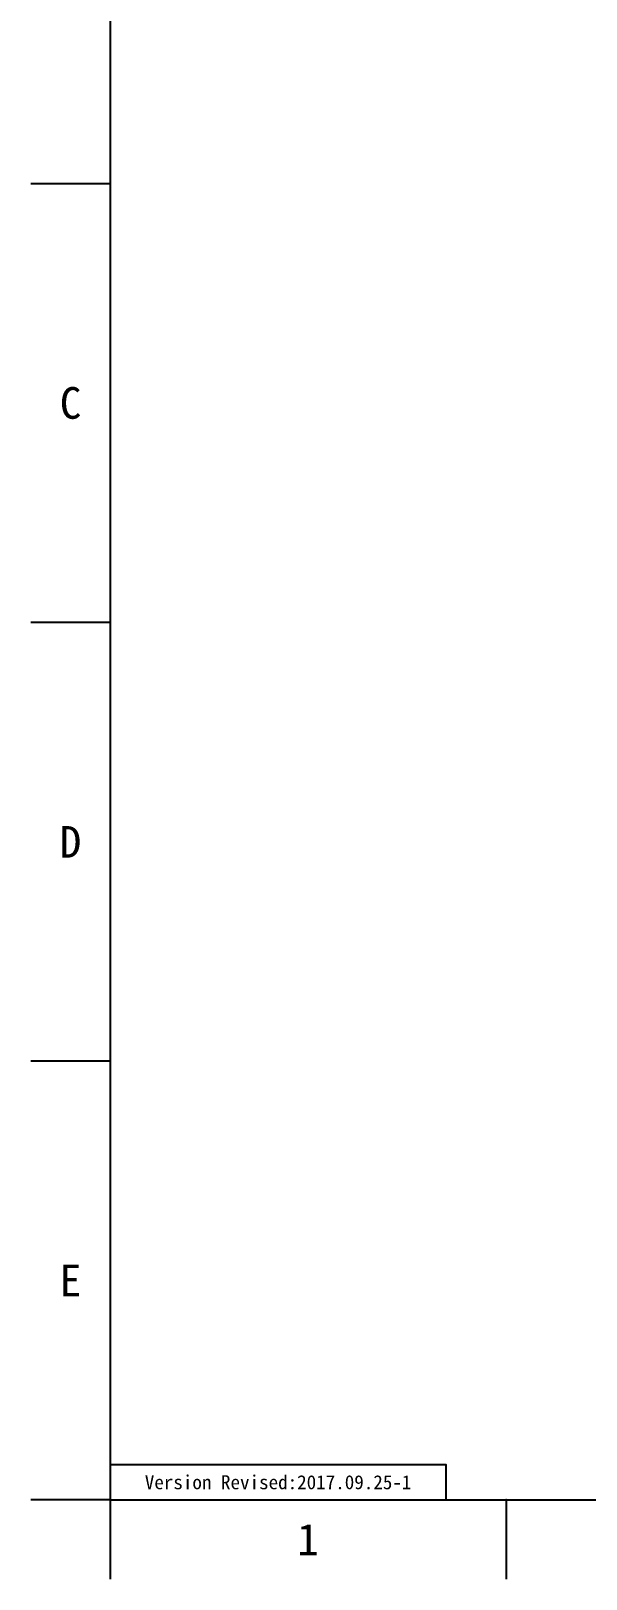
# Model space of a CAD drawing. Extents: x 3624 to 4218, y -1644 to -1224.
# Drawn here: x 3624.2 to 3723.4, y -1644 to -1367.5 of the extents above; entities that cross this region are included whole.
import ezdxf

# ---------------------------------------------------------------- set-up
doc = ezdxf.new("R2010")
doc.units = 0
doc.header["$LTSCALE"] = 23.1
doc.header["$MEASUREMENT"] = 0
doc.layers.get('0').update_dxf_attribs({"linetype": 'CONTINUOUS'})
doc.layers.add('FORM', color=7, linetype='CONTINUOUS')
doc.layers.add('TEXT', color=2, linetype='CONTINUOUS')

msp = doc.modelspace()

# ---------------------------------------------------------------- linework, layer by layer
for p, q in [((3638.379, -1238.12), (3638.379, -1629.837)), ((3638.379, -1394.806), (3624.238, -1394.806)), ((3638.379, -1473.15), (3624.238, -1473.15)), ((3638.379, -1551.493), (3624.238, -1551.493)), ((3638.379, -1629.837), (3624.238, -1629.837)), ((3638.379, -1629.837), (4204.036, -1629.837)), ((3638.379, -1629.837), (3638.379, -1643.978)), ((3709.087, -1629.837), (3709.087, -1643.978))]:
    msp.add_line(p, q)
msp.add_point((3709.087, -1629.837))
at = {"layer": 'FORM'}
msp.add_lwpolyline([(3638.379, -1629.837), (3698.379, -1629.837), (3698.379, -1623.587), (3638.379, -1623.587)], close=True, dxfattribs=at)

# ---------------------------------------------------------------- texts
at = {"char_height": 5.657, "attachment_point": 5}
for s, width, insert in [('C', 10, (3631.309, -1433.978)), ('D', 10, (3631.309, -1512.322)), ('E', 10, (3631.309, -1590.665)), ('1', 50, (3673.733, -1636.907))]:
    msp.add_mtext_dynamic_manual_height_columns(s, width=width, gutter_width=12.5, heights=[0], dxfattribs=dict(at, insert=insert))
at = {"layer": 'TEXT', "insert": (3668.379, -1626.712), "char_height": 2.5, "attachment_point": 5}
msp.add_mtext_dynamic_manual_height_columns('Version Revised:2017.09.25-1', width=73.47957, gutter_width=12.5, heights=[0], dxfattribs=at)

doc.saveas('drawing.dxf')
